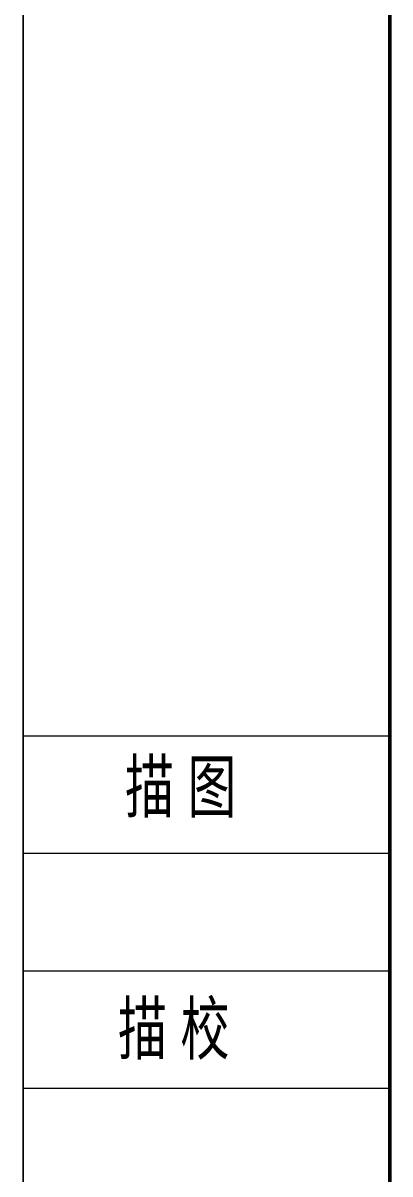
# Model space of a CAD drawing. Header units: millimetres. Extents: x -13336 to 61423, y -27528 to -3175.
# Drawn here: x -7285.5 to -7210.5, y -6607.3 to -6372 of the extents above; entities that cross this region are included whole.
import ezdxf

# ---------------------------------------------------------------- set-up
doc = ezdxf.new("R2010")
doc.units = ezdxf.units.MM
doc.linetypes.add('CENTER2', pattern=[28.575, 19.05, -3.175, 3.175, -3.175])
for name, color, linetype, lineweight in [('09图框', 4, 'Continuous', 15), ('中心线', 1, 'CENTER2', 15), ('轮廓线', 7, 'Continuous', 50)]:
    doc.layers.add(name, color=color, linetype=linetype, lineweight=lineweight)
doc.layers.add('DIM', color=2, linetype='Continuous')
doc.styles.add('汉字3.5号', font='FSGB2312.ttf', dxfattribs={"width": 0.7, "height": 3.5})

# ---------------------------------------------------------------- blocks, each defined once
blk = doc.blocks.new('A4图框')
at = {"layer": '09图框', "lineweight": 15}
for p, q in [((62778.168, 8358.169), (62778.168, 8655.169)), ((62778.168, 8655.169), (62778.168, 8358.169))]:
    blk.add_line(p, q, dxfattribs=at)
at = {"layer": '09图框', "linetype": 'ByBlock', "lineweight": 15}
blk.add_line((62778.168, 8655.169), (62778.168, 8358.169), dxfattribs=at)
at = {"layer": 'DIM', "lineweight": 15}
for p, q in [((62803.168, 8443.169), (62778.168, 8443.169)), ((62803.168, 8435.169), (62778.168, 8435.169)), ((62803.168, 8427.169), (62778.168, 8427.169)), ((62803.168, 8419.169), (62778.168, 8419.169))]:
    blk.add_line(p, q, dxfattribs=at)
at = {"layer": '轮廓线', "color": 0, "linetype": 'ByBlock', "lineweight": 50}
blk.add_line((62803.168, 8363.169), (62803.168, 8650.169), dxfattribs=at)
at = {"layer": '中心线', "color": 0, "lineweight": 15, "char_height": 3.5, "width": 25, "attachment_point": 1, "style": '汉字3.5号'}
for s, insert in [('{\\C4;描 图}', (62785.116, 8441.493)), ('{\\C4;描 校}', (62784.637, 8425.014))]:
    blk.add_mtext(s, dxfattribs=dict(at, insert=insert))

msp = doc.modelspace()

# ---------------------------------------------------------------- block references
at = {"xscale": 3, "yscale": 3, "zscale": 3}
msp.add_blockref('A4图框', (-195620.032, -31847.331), dxfattribs=at)

doc.saveas('drawing.dxf')
